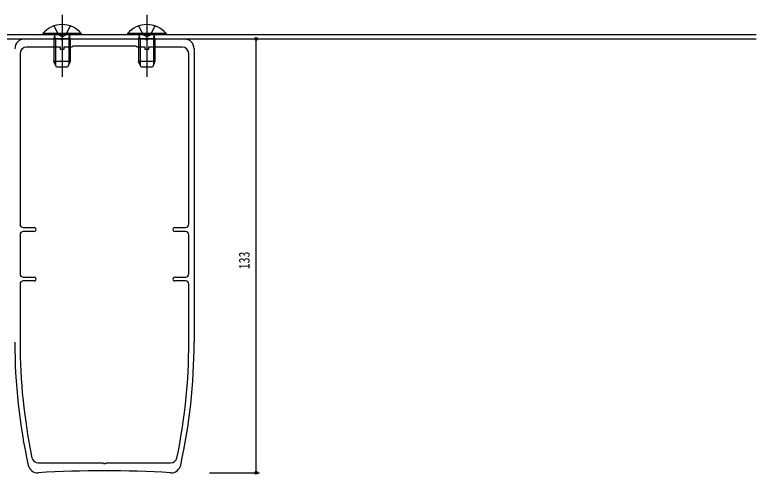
# Model space of a CAD drawing. Units: millimetres, scale not verified. Extents: x -420 to 420, y -297 to 297.
# Drawn here: x -250.5 to -23, y -39.3 to 101.6 of the extents above; entities that cross this region are included whole.
import ezdxf
from ezdxf.enums import TextEntityAlignment as Align

# ---------------------------------------------------------------- set-up
doc = ezdxf.new("R2010")
doc.units = ezdxf.units.MM
doc.header["$LTSCALE"] = 2
for name, color, linetype in [('0-2_YKK_11', 7, 'Continuous'), ('0-3_YKK_12', 2, 'Continuous'), ('0-4_YKK_13', 4, 'Continuous'), ('0-5_YKK_D', 6, 'Continuous')]:
    doc.layers.add(name, color=color, linetype=linetype)
doc.styles.add('ＭＳ ゴシック', font='')
doc.styles.get('ＭＳ ゴシック').set_extended_font_data('MS Gothic')

msp = doc.modelspace()

# ---------------------------------------------------------------- linework, layer by layer
at = {"layer": '0-2_YKK_11'}
for p, q in [((-195.525, 91.166), (-195.525, 1.166)), ((-248.925, 89.666), (-248.925, 37.366)), ((-197.125, 37.366), (-197.125, 89.666)), ((-248.925, 34.166), (-248.925, 22.166)), ((-247.925, 36.366), (-244.625, 36.366)), ((-244.625, 35.166), (-247.925, 35.166)), ((-201.425, 36.366), (-198.125, 36.366)), ((-198.125, 35.166), (-201.425, 35.166)), ((-197.125, 22.166), (-197.125, 34.166)), ((-247.925, 21.166), (-244.625, 21.166)), ((-201.425, 21.166), (-198.125, 21.166)), ((-248.925, 18.966), (-248.925, 1.166)), ((-244.625, 19.966), (-247.925, 19.966)), ((-198.125, 19.966), (-201.425, 19.966)), ((-197.125, 1.166), (-197.125, 18.966))]:
    msp.add_line(p, q, dxfattribs=at)
for points in [[(-247.525, 94.166), (-236.483, 94.166), (-236.3, 94.046), (-235.75, 94.046), (-235.566, 94.166), (-210.483, 94.166), (-210.3, 94.046), (-209.75, 94.046), (-209.566, 94.166), (-198.525, 94.166)], [(-199.125, 91.666), (-209.525, 91.666), (-209.525, 90.966), (-210.525, 90.966), (-210.525, 91.666), (-213.025, 91.666), (-213.325, 91.966), (-232.725, 91.966), (-233.025, 91.666), (-235.525, 91.666), (-235.525, 90.966), (-236.525, 90.966), (-236.525, 91.666), (-246.925, 91.666)], [(-243.313, -35.834), (-223.483, -35.834), (-223.3, -35.954), (-222.75, -35.954), (-222.566, -35.834), (-202.736, -35.834)]]:
    msp.add_lwpolyline(points, dxfattribs=at)
for centre, radius, start, end in [((-247.525, 91.166), 3, 90.00001, 179.99999), ((-198.525, 91.166), 3, 0.00001, 89.99999), ((-246.925, 89.666), 2, 90.00001, 179.99999), ((-199.125, 89.666), 2, 0.00001, 89.99999), ((-247.925, 37.366), 1, 180.00001, 269.99999), ((-198.125, 37.366), 1, 270.00001, 359.99999), ((-247.925, 34.166), 1, 90.00001, 179.99999), ((-244.625, 35.766), 0.6, 269.99999, 90.00001), ((-201.425, 35.766), 0.6, 89.99999, 270.00001), ((-198.125, 34.166), 1, 0.00001, 89.99999), ((-247.925, 22.166), 1, 180.00001, 269.99999), ((-244.625, 20.566), 0.6, 269.99999, 90.00001), ((-201.425, 20.566), 0.6, 89.99999, 270.00001), ((-198.125, 22.166), 1, 270.00001, 359.99999), ((-247.925, 18.966), 1, 90.00001, 179.99999), ((-198.125, 18.966), 1, 0.00001, 89.99999), ((-75.525, 1.166), 175, 180, 192.42235), ((-75.525, 1.166), 173.4, 180, 191.78271), ((-370.525, 1.166), 173.4, 348.21729, 360), ((-370.525, 1.166), 175, 347.57765, 0), ((-243.313, -33.834), 2, 191.78271, 269.99999), ((-202.736, -33.834), 2, 270.00001, 348.21729), ((-243.498, -35.834), 3, 192.42234, 273.35733), ((-223.025, -384.827), 346.593, 86.64267, 93.35733), ((-202.551, -35.834), 3, 266.64267, 347.57766)]:
    msp.add_arc(centre, radius, start, end, dxfattribs=at)
at = {"layer": '0-3_YKK_12'}
for p, q in [((-236.025, 101.566), (-236.025, 82.566)), ((-210.025, 101.566), (-210.025, 82.566)), ((-210.025, 101.566), (-210.025, 82.566)), ((-23.025, 95.466), (-343.025, 95.466)), ((-343.025, 94.166), (-23.025, 94.166))]:
    msp.add_line(p, q, dxfattribs=at)
at = {"layer": '0-4_YKK_13'}
for p, q in [((-238.525, 98.149), (-237.17, 95.432)), ((-233.525, 98.149), (-234.88, 95.432)), ((-212.525, 98.149), (-211.17, 95.432)), ((-207.525, 98.149), (-208.88, 95.432)), ((-241.925, 95.814), (-241.925, 95.566)), ((-230.125, 95.814), (-241.925, 95.814)), ((-241.925, 95.566), (-230.125, 95.566)), ((-230.125, 95.814), (-230.125, 95.566)), ((-215.925, 95.814), (-215.925, 95.566)), ((-204.125, 95.814), (-215.925, 95.814)), ((-215.925, 95.566), (-204.125, 95.566)), ((-204.125, 95.814), (-204.125, 95.566)), ((-238.525, 94.166), (-238.308, 94.761)), ((-233.525, 94.166), (-238.525, 94.166)), ((-238.525, 94.166), (-238.525, 91.666)), ((-238.092, 94.166), (-238.285, 95.089)), ((-238.092, 94.166), (-238.092, 91.666)), ((-236.025, 94.823), (-237.17, 95.432)), ((-236.025, 94.823), (-234.88, 95.432)), ((-233.958, 94.166), (-233.764, 95.089)), ((-233.958, 94.166), (-233.958, 91.666)), ((-233.525, 94.166), (-233.741, 94.761)), ((-233.525, 94.166), (-233.525, 91.666)), ((-212.525, 94.166), (-212.308, 94.761)), ((-207.525, 94.166), (-212.525, 94.166)), ((-212.525, 94.166), (-212.525, 91.666)), ((-212.092, 94.166), (-212.285, 95.089)), ((-212.092, 94.166), (-212.092, 91.666)), ((-210.025, 94.823), (-211.17, 95.432)), ((-210.025, 94.823), (-208.88, 95.432)), ((-207.958, 94.166), (-207.764, 95.089)), ((-207.958, 94.166), (-207.958, 91.666)), ((-207.525, 94.166), (-207.741, 94.761)), ((-207.525, 94.166), (-207.525, 91.666)), ((-238.525, 91.666), (-238.525, 87.266)), ((-238.092, 91.666), (-238.092, 86.346)), ((-233.958, 91.666), (-233.958, 86.346)), ((-233.525, 91.666), (-233.525, 87.266)), ((-212.525, 91.666), (-212.525, 87.266)), ((-212.092, 91.666), (-212.092, 86.346)), ((-207.958, 91.666), (-207.958, 86.346)), ((-207.525, 91.666), (-207.525, 87.266)), ((-233.525, 87.266), (-238.525, 87.266)), ((-237.725, 85.566), (-238.525, 87.266)), ((-233.525, 87.266), (-234.325, 85.566)), ((-207.525, 87.266), (-212.525, 87.266)), ((-211.725, 85.566), (-212.525, 87.266)), ((-207.525, 87.266), (-208.325, 85.566)), ((-234.325, 85.566), (-237.725, 85.566)), ((-208.325, 85.566), (-211.725, 85.566))]:
    msp.add_line(p, q, dxfattribs=at)
for centre, radius, start, end in [((-236.025, 90.866), 7.7, 39.98312, 140.01688), ((-210.025, 90.866), 7.7, 39.98312, 140.01688), ((-238.872, 94.966), 0.6, 340.03043, 90), ((-233.177, 94.966), 0.6, 90, 199.96957), ((-212.872, 94.966), 0.6, 340.03043, 90), ((-207.177, 94.966), 0.6, 90, 199.96957)]:
    msp.add_arc(centre, radius, start, end, dxfattribs=at)
at = {"layer": '0-5_YKK_D'}
for p, q in [((-191.782, 94.166), (-175.489, 94.166)), ((-176.489, -38.834), (-176.489, 94.166)), ((-190.83, -38.834), (-175.489, -38.834))]:
    msp.add_line(p, q, dxfattribs=at)
for centre in [(-176.489, 94.166), (-176.489, -38.834)]:
    msp.add_circle(centre, 0.425, dxfattribs=at)

# ---------------------------------------------------------------- texts
at = {"layer": '0-5_YKK_D', "style": 'ＭＳ ゴシック', "width": 0.8}
msp.add_text('133', height=3.299, rotation=90, dxfattribs=at).set_placement((-177.489, 23.586), align=Align.BOTTOM_LEFT)

doc.saveas('drawing.dxf')
